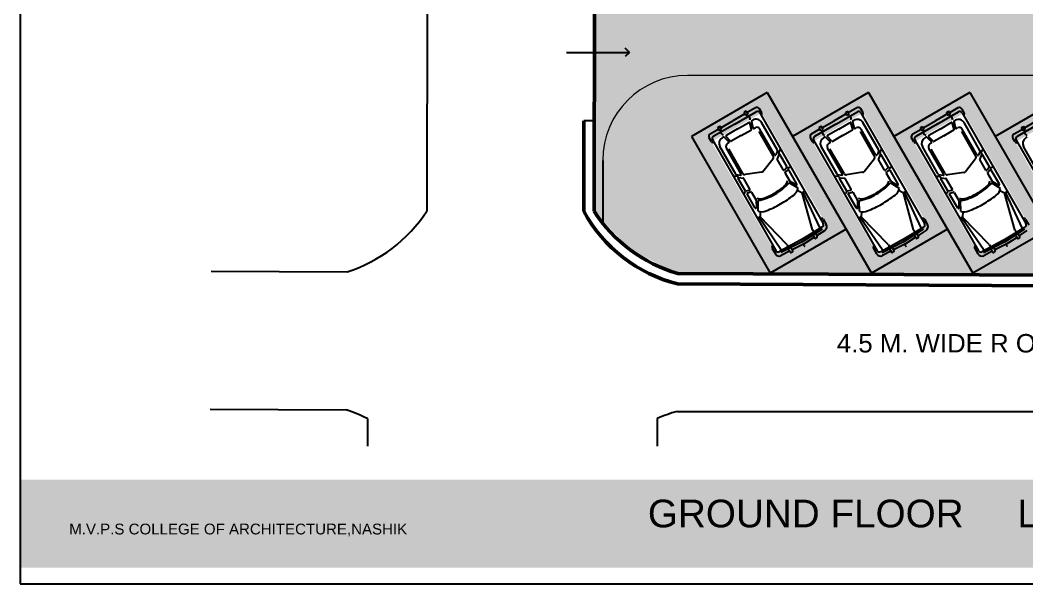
# Model space of a CAD drawing. Header units: millimetres. Extents: x 1521 to 3683, y 1649 to 3322.
# Drawn here: x 1521.46 to 1548.74, y 1649.44 to 1664.71 of the extents above; entities that cross this region are included whole.
import ezdxf

# ---------------------------------------------------------------- set-up
doc = ezdxf.new("R2010")
doc.units = ezdxf.units.MM
doc.header["$LTSCALE"] = 0.1
for name, color, linetype in [('FUR', 4, 'Continuous'), ('plot', 1, 'Continuous'), ('road', 8, 'Continuous')]:
    doc.layers.add(name, color=color, linetype=linetype)
doc.layers.add('hach', color=8, linetype='Continuous', lineweight=0)
doc.layers.add('WALL', color=7, linetype='Continuous', lineweight=50)
doc.styles.add('ATTR', font='romans.shx', dxfattribs={"width": 0.8, "height": 2.52})

# ---------------------------------------------------------------- blocks, each defined once
blk = doc.blocks.new('A$C1FE45C3E')
at = {"color": 0}
for p, q in [((0, 0), (0, -44.55)), ((0, -44.55), (63.075, -44.55))]:
    blk.add_line(p, q, dxfattribs=at)

msp = doc.modelspace()

# ---------------------------------------------------------------- hatches: boundary and pattern name
at = {"lineweight": 0}
h = msp.add_hatch(dxfattribs=at)
h.set_pattern_fill('AR-HBONE', color=9, scale=0.002457, style=0)
h.set_pattern_definition([(45, (-672.83713, -128.37974), (0, 0.35305153), [0.748935395, -0.24964513]), (135, (-672.6606, -128.20322), (0, 0.35305153), [0.748935395, -0.24964513])])
h.paths.add_polyline_path([(1559.3964, 1661.4029), (1560.7604, 1662.1904), (1562.4979, 1659.181), (1561.1339, 1658.3935)])
h.paths.add_polyline_path([(1558.017, 1662.1922), (1559.7545, 1659.1828), (1558.3905, 1658.3953), (1556.653, 1661.4047)])
h.paths.add_polyline_path([(1553.9095, 1661.4065), (1555.2735, 1662.194), (1557.011, 1659.1846), (1555.647, 1658.3971)])
h.paths.add_polyline_path([(1552.9036, 1658.3989), (1551.1661, 1661.4083), (1552.53, 1662.1958), (1554.2675, 1659.1864)])
h.paths.add_polyline_path([(1548.4195, 1661.4083), (1549.7835, 1662.1958), (1551.521, 1659.1864), (1550.157, 1658.3989)])
h.paths.add_polyline_path([(1545.676, 1661.4101), (1547.04, 1662.1976), (1548.7775, 1659.1882), (1547.4135, 1658.4007)])
h.paths.add_polyline_path([(1542.9326, 1661.4119), (1544.2966, 1662.1994), (1546.0341, 1659.19), (1544.6701, 1658.4025)])
h.paths.add_polyline_path([(1540.1891, 1661.4137), (1541.5531, 1662.2012), (1543.2906, 1659.1918), (1541.9266, 1658.4043)])
h.paths.add_polyline_path([(1537.0209, 1665.4837), (1537.0209, 1665.6859), (1537.0186, 1665.6859), (1537.0107, 1659.5315), (1537.9917, 1658.4874), (1539.2744, 1657.849), (1575.1792, 1657.6751), (1575.1792, 1664.8138), (1565.9533, 1664.8138), (1565.9533, 1667.4317), (1539.5809, 1667.4317), (1539.5809, 1665.4837)])
h = msp.add_hatch(color=10)
h.set_gradient(color1=(29, 147, 16), color2=(180, 244, 52), tint=0.46)
h.paths.add_polyline_path([(1521.4588, 1649.8824), (1584.5338, 1649.8824), (1584.5338, 1652.2598), (1521.4588, 1652.2598)])

# ---------------------------------------------------------------- linework, layer by layer
for p, q in [((1537.973, 1663.8375), (1537.856, 1663.9484)), ((1536.2616, 1663.8375), (1537.973, 1663.8375)), ((1537.973, 1663.8375), (1537.856, 1663.7266)), ((1537.0138, 1661.9836), (1536.7324, 1661.9836)), ((1537.2426, 1660.9115), (1537.2426, 1659.2105)), ((1539.2582, 1654.111), (1575.9059, 1654.111)), ((1530.8661, 1653.9159), (1530.8661, 1653.1745)), ((1538.7164, 1653.9159), (1538.7164, 1653.1745))]:
    msp.add_line(p, q)
at = {"layer": 'FUR'}
for p, q in [((1541.3822, 1662.3356), (1541.1529, 1662.204)), ((1541.5525, 1662.2003), (1541.4919, 1662.3059)), ((1544.1256, 1662.3338), (1543.8964, 1662.2022)), ((1544.296, 1662.1986), (1544.2354, 1662.3041)), ((1546.8691, 1662.332), (1546.6398, 1662.2004)), ((1547.0394, 1662.1968), (1546.9788, 1662.3023)), ((1540.4414, 1661.7956), (1540.7695, 1661.9839)), ((1541.0975, 1662.1722), (1540.7695, 1661.9839)), ((1540.8205, 1661.8951), (1541.4006, 1662.2281)), ((1541.1293, 1662.2451), (1541.0739, 1662.2133)), ((1541.1249, 1662.1245), (1541.0739, 1662.2133)), ((1541.1803, 1662.1563), (1541.1249, 1662.1245)), ((1541.1803, 1662.1563), (1541.1293, 1662.2451)), ((1541.2785, 1661.9823), (1541.3128, 1662.002)), ((1541.4977, 1662.2018), (1543.2182, 1659.2043)), ((1541.5401, 1662.128), (1541.554, 1662.1567)), ((1543.1849, 1661.7938), (1543.5129, 1661.9821)), ((1543.841, 1662.1704), (1543.5129, 1661.9821)), ((1543.5639, 1661.8933), (1544.144, 1662.2263)), ((1543.8728, 1662.2433), (1543.8174, 1662.2115)), ((1543.8684, 1662.1227), (1543.8174, 1662.2115)), ((1543.9238, 1662.1545), (1543.8684, 1662.1227)), ((1543.9238, 1662.1545), (1543.8728, 1662.2433)), ((1544.022, 1661.9805), (1544.0562, 1662.0002)), ((1544.2412, 1662.2), (1545.9617, 1659.2025)), ((1544.2836, 1662.1262), (1544.2975, 1662.1549)), ((1545.9283, 1661.792), (1546.2564, 1661.9803)), ((1546.5844, 1662.1686), (1546.2564, 1661.9803)), ((1546.3074, 1661.8915), (1546.8875, 1662.2245)), ((1546.6162, 1662.2415), (1546.5608, 1662.2097)), ((1546.6118, 1662.1209), (1546.5608, 1662.2097)), ((1546.6672, 1662.1527), (1546.6118, 1662.1209)), ((1546.6672, 1662.1527), (1546.6162, 1662.2415)), ((1546.7654, 1661.9787), (1546.7997, 1661.9984)), ((1546.9846, 1662.1982), (1548.7051, 1659.2007)), ((1547.027, 1662.1244), (1547.0409, 1662.1531)), ((1548.6718, 1661.7902), (1548.9998, 1661.9785)), ((1540.1568, 1661.6322), (1540.386, 1661.7638)), ((1540.8205, 1661.8951), (1540.2403, 1661.5621)), ((1540.3625, 1661.8049), (1540.4179, 1661.8367)), ((1540.4134, 1661.7161), (1540.3625, 1661.8049)), ((1540.4134, 1661.7161), (1540.4688, 1661.7479)), ((1540.4688, 1661.7479), (1540.4179, 1661.8367)), ((1540.8963, 1661.7629), (1540.5905, 1661.5874)), ((1540.8963, 1661.7629), (1541.2021, 1661.9384)), ((1540.9992, 1661.5837), (1541.2703, 1661.7393)), ((1541.2782, 1661.7591), (1541.227, 1661.9286)), ((1541.2705, 1661.9632), (1541.3149, 1661.7899)), ((1541.3399, 1661.7793), (1541.37, 1661.7966)), ((1541.9041, 1661.0569), (1541.4997, 1661.7614)), ((1541.9783, 1661.1859), (1541.5462, 1661.9388)), ((1542.9002, 1661.6304), (1543.1295, 1661.762)), ((1543.5639, 1661.8933), (1542.9838, 1661.5603)), ((1543.1059, 1661.8031), (1543.1613, 1661.8349)), ((1543.1569, 1661.7143), (1543.1059, 1661.8031)), ((1543.1569, 1661.7143), (1543.2123, 1661.7461)), ((1543.2123, 1661.7461), (1543.1613, 1661.8349)), ((1543.6398, 1661.7611), (1543.334, 1661.5856)), ((1543.6398, 1661.7611), (1543.9456, 1661.9366)), ((1543.7426, 1661.5819), (1544.0138, 1661.7375)), ((1544.0216, 1661.7573), (1543.9704, 1661.9268)), ((1544.0139, 1661.9614), (1544.0583, 1661.7881)), ((1544.0834, 1661.7775), (1544.1134, 1661.7948)), ((1544.6476, 1661.0551), (1544.2432, 1661.7596)), ((1544.7218, 1661.1841), (1544.2897, 1661.937)), ((1545.6437, 1661.6286), (1545.8729, 1661.7602)), ((1546.3074, 1661.8915), (1545.7272, 1661.5585)), ((1545.8494, 1661.8013), (1545.9048, 1661.8331)), ((1545.9003, 1661.7125), (1545.8494, 1661.8013)), ((1545.9003, 1661.7125), (1545.9557, 1661.7443)), ((1545.9557, 1661.7443), (1545.9048, 1661.8331)), ((1546.3832, 1661.7593), (1546.0774, 1661.5838)), ((1546.3832, 1661.7593), (1546.689, 1661.9348)), ((1546.4861, 1661.5801), (1546.7572, 1661.7358)), ((1546.7651, 1661.7555), (1546.7139, 1661.925)), ((1546.7574, 1661.9596), (1546.8018, 1661.7863)), ((1546.8268, 1661.7757), (1546.8569, 1661.793)), ((1547.391, 1661.0533), (1546.9866, 1661.7578)), ((1547.4652, 1661.1823), (1547.0331, 1661.9352)), ((1548.3871, 1661.6268), (1548.6164, 1661.7584)), ((1549.0508, 1661.8897), (1548.4707, 1661.5567)), ((1548.5928, 1661.7995), (1548.6482, 1661.8313)), ((1548.6438, 1661.7107), (1548.5928, 1661.7995)), ((1548.6438, 1661.7107), (1548.6992, 1661.7425)), ((1548.6992, 1661.7425), (1548.6482, 1661.8313)), ((1540.1876, 1661.4169), (1540.1271, 1661.5225)), ((1540.214, 1661.4649), (1541.9345, 1658.4675)), ((1540.5141, 1661.5435), (1540.4799, 1661.5239)), ((1540.5346, 1661.5409), (1540.6619, 1661.4151)), ((1540.707, 1661.4313), (1540.5865, 1661.5609)), ((1540.9992, 1661.5837), (1540.728, 1661.4281)), ((1541.8661, 1661.0317), (1541.4854, 1661.6948)), ((1542.9311, 1661.4151), (1542.8705, 1661.5207)), ((1542.9575, 1661.4631), (1544.678, 1658.4657)), ((1543.2576, 1661.5417), (1543.2233, 1661.5221)), ((1543.2781, 1661.5391), (1543.4054, 1661.4133)), ((1543.4505, 1661.4295), (1543.33, 1661.5591)), ((1543.7426, 1661.5819), (1543.4715, 1661.4263)), ((1544.6095, 1661.0299), (1544.2289, 1661.693)), ((1545.6746, 1661.4133), (1545.614, 1661.5189)), ((1545.7009, 1661.4614), (1547.4214, 1658.4639)), ((1546.001, 1661.5399), (1545.9668, 1661.5203)), ((1546.0215, 1661.5373), (1546.1488, 1661.4115)), ((1546.1939, 1661.4277), (1546.0734, 1661.5573)), ((1546.4861, 1661.5801), (1546.215, 1661.4245)), ((1547.353, 1661.0281), (1546.9723, 1661.6912)), ((1548.418, 1661.4115), (1548.3574, 1661.5171)), ((1548.4444, 1661.4596), (1550.1649, 1658.4621)), ((1548.7445, 1661.5381), (1548.7102, 1661.5185)), ((1540.2564, 1661.3911), (1540.2246, 1661.3936)), ((1540.8488, 1660.5376), (1540.4167, 1661.2905)), ((1540.9977, 1660.5366), (1540.5933, 1661.2411)), ((1540.6584, 1661.3881), (1540.6284, 1661.3709)), ((1541.0386, 1660.5567), (1540.658, 1661.2199)), ((1541.9794, 1661.1711), (1541.9348, 1661.0591)), ((1542.0567, 1661.2279), (1542.0211, 1661.157)), ((1542.9999, 1661.3893), (1542.968, 1661.3918)), ((1543.5923, 1660.5358), (1543.1601, 1661.2887)), ((1543.7411, 1660.5348), (1543.3367, 1661.2393)), ((1543.4019, 1661.3863), (1543.3718, 1661.3691)), ((1543.7821, 1660.555), (1543.4014, 1661.2181)), ((1544.7228, 1661.1693), (1544.6783, 1661.0573)), ((1544.8002, 1661.2261), (1544.7646, 1661.1552)), ((1545.7433, 1661.3875), (1545.7115, 1661.39)), ((1546.3357, 1660.534), (1545.9036, 1661.2869)), ((1546.4846, 1660.533), (1546.0802, 1661.2375)), ((1546.1453, 1661.3845), (1546.1153, 1661.3673)), ((1546.5255, 1660.5532), (1546.1449, 1661.2163)), ((1547.4663, 1661.1675), (1547.4217, 1661.0555)), ((1547.5436, 1661.2243), (1547.508, 1661.1534)), ((1548.4868, 1661.3857), (1548.4549, 1661.3882)), ((1549.0792, 1660.5322), (1548.647, 1661.2851)), ((1541.5831, 1660.6127), (1541.8608, 1660.9617)), ((1542.0155, 1661.0657), (1541.9703, 1660.9549)), ((1542.1379, 1660.6497), (1541.9713, 1660.9399)), ((1542.2329, 1660.7425), (1542.0461, 1661.0678)), ((1544.3266, 1660.6109), (1544.6042, 1660.9599)), ((1544.759, 1661.0639), (1544.7137, 1660.9531)), ((1544.8813, 1660.6479), (1544.7147, 1660.9381)), ((1544.9763, 1660.7407), (1544.7896, 1661.066)), ((1547.07, 1660.6091), (1547.3477, 1660.9581)), ((1547.5024, 1661.0621), (1547.4572, 1660.9513)), ((1547.6248, 1660.6461), (1547.4582, 1660.9363)), ((1547.7198, 1660.7389), (1547.5331, 1661.0642)), ((1542.231, 1660.7228), (1542.1656, 1660.647)), ((1542.2578, 1660.6566), (1542.1873, 1660.5898)), ((1542.5049, 1660.2686), (1542.2844, 1660.6527)), ((1542.3344, 1660.7442), (1542.3118, 1660.7301)), ((1544.9744, 1660.721), (1544.9091, 1660.6453)), ((1545.0012, 1660.6548), (1544.9307, 1660.588)), ((1545.2483, 1660.2668), (1545.0278, 1660.6509)), ((1545.0778, 1660.7424), (1545.0553, 1660.7283)), ((1547.7179, 1660.7192), (1547.6525, 1660.6435)), ((1547.7447, 1660.653), (1547.6742, 1660.5863)), ((1547.9918, 1660.265), (1547.7713, 1660.6491)), ((1547.8213, 1660.7406), (1547.7987, 1660.7265)), ((1540.773, 1660.4911), (1540.8522, 1660.486)), ((1540.8611, 1660.5292), (1540.9803, 1660.5112)), ((1541.1034, 1660.0941), (1540.9166, 1660.4194)), ((1540.9339, 1660.4449), (1541.0524, 1660.428)), ((1541.2314, 1660.1294), (1541.0648, 1660.4196)), ((1541.5432, 1660.5897), (1541.1017, 1660.526)), ((1542.1842, 1660.5689), (1542.3098, 1660.3502)), ((1542.3158, 1660.344), (1542.4813, 1660.2454)), ((1543.5165, 1660.4893), (1543.5957, 1660.4842)), ((1543.6045, 1660.5274), (1543.7237, 1660.5094)), ((1543.8468, 1660.0923), (1543.6601, 1660.4176)), ((1543.6773, 1660.4431), (1543.7958, 1660.4262)), ((1543.9748, 1660.1276), (1543.8082, 1660.4178)), ((1544.2866, 1660.5879), (1543.8451, 1660.5242)), ((1544.9277, 1660.5671), (1545.0532, 1660.3484)), ((1545.0593, 1660.3422), (1545.2248, 1660.2436)), ((1546.26, 1660.4875), (1546.3391, 1660.4824)), ((1546.348, 1660.5256), (1546.4672, 1660.5076)), ((1546.5903, 1660.0905), (1546.4035, 1660.4159)), ((1546.4208, 1660.4413), (1546.5393, 1660.4245)), ((1546.7183, 1660.1258), (1546.5517, 1660.416)), ((1547.0301, 1660.5861), (1546.5886, 1660.5224)), ((1547.6711, 1660.5653), (1547.7967, 1660.3466)), ((1541.1213, 1660.0858), (1541.2197, 1660.1041)), ((1542.5383, 1660.1554), (1542.2937, 1660.3037)), ((1542.5199, 1660.1023), (1542.6457, 1660.0353)), ((1542.6457, 1660.0353), (1542.7176, 1660.0766)), ((1543.8648, 1660.084), (1543.9631, 1660.1023)), ((1545.2818, 1660.1536), (1545.0372, 1660.3019)), ((1545.2633, 1660.1005), (1545.3891, 1660.0335)), ((1545.3891, 1660.0335), (1545.461, 1660.0748)), ((1546.6082, 1660.0822), (1546.7066, 1660.1005)), ((1548.0252, 1660.1518), (1547.7806, 1660.3001)), ((1547.8027, 1660.3404), (1547.9682, 1660.2418)), ((1548.0068, 1660.0987), (1548.1326, 1660.0317)), ((1548.1326, 1660.0317), (1548.2045, 1660.073)), ((1541.0507, 1660.0073), (1541.0742, 1660.0197)), ((1541.3754, 1659.6202), (1541.1549, 1660.0044)), ((1541.1649, 1660.0293), (1541.2581, 1660.0565)), ((1541.2777, 1660.0486), (1541.4033, 1659.8299)), ((1541.4056, 1659.8215), (1541.4073, 1659.6289)), ((1541.4562, 1659.5343), (1541.4515, 1659.8203)), ((1542.9236, 1659.0323), (1542.6457, 1660.0353)), ((1543.134, 1659.071), (1542.6725, 1660.0507)), ((1543.7942, 1660.0055), (1543.8177, 1660.0179)), ((1544.1188, 1659.6184), (1543.8983, 1660.0026)), ((1543.9083, 1660.0275), (1544.0016, 1660.0547)), ((1544.0212, 1660.0468), (1544.1468, 1659.8281)), ((1544.149, 1659.8197), (1544.1507, 1659.6271)), ((1544.1996, 1659.5325), (1544.195, 1659.8185)), ((1545.6671, 1659.0305), (1545.3891, 1660.0335)), ((1545.8774, 1659.0692), (1545.4159, 1660.0489)), ((1546.5376, 1660.0037), (1546.5611, 1660.0161)), ((1546.8623, 1659.6166), (1546.6418, 1660.0008)), ((1546.6518, 1660.0257), (1546.745, 1660.0529)), ((1546.7646, 1660.045), (1546.8902, 1659.8263)), ((1546.8925, 1659.8179), (1546.8942, 1659.6253)), ((1546.9431, 1659.5307), (1546.9384, 1659.8167)), ((1548.4105, 1659.0287), (1548.1326, 1660.0317)), ((1548.6209, 1659.0674), (1548.1594, 1660.0471)), ((1541.5114, 1659.5234), (1541.5058, 1659.381)), ((1541.5058, 1659.381), (1541.4339, 1659.3398)), ((1542.0921, 1658.473), (1541.479, 1659.3657)), ((1542.2317, 1658.6351), (1541.5058, 1659.381)), ((1543.1817, 1659.3409), (1543.136, 1659.3475)), ((1543.2151, 1659.3181), (1543.2997, 1659.1708)), ((1544.2492, 1659.3792), (1544.1773, 1659.338)), ((1544.8356, 1658.4712), (1544.2224, 1659.3639)), ((1544.2548, 1659.5216), (1544.2492, 1659.3792)), ((1544.9751, 1658.6333), (1544.2492, 1659.3792)), ((1545.9251, 1659.3391), (1545.8795, 1659.3457)), ((1545.9586, 1659.3163), (1546.0431, 1659.169)), ((1546.9927, 1659.3774), (1546.9208, 1659.3362)), ((1547.579, 1658.4694), (1546.9659, 1659.3621)), ((1546.9983, 1659.5198), (1546.9927, 1659.3774)), ((1547.7186, 1658.6315), (1546.9927, 1659.3774)), ((1548.6686, 1659.3373), (1548.6229, 1659.3439)), ((1548.702, 1659.3146), (1548.7866, 1659.1672)), ((1542.6209, 1658.7584), (1543.1933, 1659.1072)), ((1542.649, 1658.7093), (1543.196, 1659.0589)), ((1542.9236, 1659.0323), (1542.9617, 1658.966)), ((1543.0427, 1658.8737), (1543.2607, 1659.0125)), ((1545.3643, 1658.7566), (1545.9367, 1659.1054)), ((1545.3925, 1658.7075), (1545.9394, 1659.0571)), ((1545.6671, 1659.0305), (1545.7051, 1658.9643)), ((1545.7861, 1658.8719), (1546.0042, 1659.0107)), ((1548.1078, 1658.7548), (1548.6802, 1659.1036)), ((1548.1359, 1658.7057), (1548.6829, 1659.0553)), ((1548.4105, 1659.0287), (1548.4486, 1658.9625)), ((1548.5296, 1658.8701), (1548.7476, 1659.0089)), ((1542.6209, 1658.7584), (1542.031, 1658.44)), ((1542.649, 1658.7093), (1542.0714, 1658.4134)), ((1542.6853, 1658.6462), (1542.9739, 1658.8299)), ((1542.9374, 1658.8936), (1542.985, 1658.8108)), ((1543.006, 1658.9375), (1543.0555, 1658.8513)), ((1543.0467, 1658.8186), (1543.0176, 1658.8019)), ((1545.3643, 1658.7566), (1544.7745, 1658.4382)), ((1545.3925, 1658.7075), (1544.8148, 1658.4116)), ((1545.4287, 1658.6444), (1545.7174, 1658.8281)), ((1545.6809, 1658.8918), (1545.7284, 1658.809)), ((1545.7495, 1658.9357), (1545.799, 1658.8495)), ((1545.7901, 1658.8168), (1545.7611, 1658.8001)), ((1548.1078, 1658.7548), (1547.5179, 1658.4364)), ((1548.1359, 1658.7057), (1547.5583, 1658.4098)), ((1548.1722, 1658.6426), (1548.4609, 1658.8264)), ((1548.4243, 1658.89), (1548.4719, 1658.8072)), ((1548.4929, 1658.9339), (1548.5424, 1658.8477)), ((1548.5336, 1658.815), (1548.5045, 1658.7983)), ((1541.8351, 1658.5679), (1541.8523, 1658.6107)), ((1541.8378, 1658.5276), (1541.9224, 1658.3803)), ((1542.3086, 1658.4523), (1542.0788, 1658.3341)), ((1542.2317, 1658.6351), (1542.2697, 1658.5689)), ((1542.272, 1658.5161), (1542.3215, 1658.4299)), ((1542.3445, 1658.5533), (1542.392, 1658.4704)), ((1542.3541, 1658.4211), (1542.3832, 1658.4378)), ((1542.6853, 1658.6462), (1542.381, 1658.4896)), ((1544.5785, 1658.5661), (1544.5958, 1658.6089)), ((1544.5813, 1658.5258), (1544.6659, 1658.3785)), ((1545.0521, 1658.4505), (1544.8222, 1658.3323)), ((1544.9751, 1658.6333), (1545.0132, 1658.5671)), ((1545.0154, 1658.5143), (1545.0649, 1658.4281)), ((1545.0879, 1658.5515), (1545.1355, 1658.4686)), ((1545.0976, 1658.4193), (1545.1266, 1658.436)), ((1545.4287, 1658.6444), (1545.1245, 1658.4878)), ((1547.322, 1658.5644), (1547.3392, 1658.6071)), ((1547.3247, 1658.524), (1547.4093, 1658.3767)), ((1547.7955, 1658.4488), (1547.5657, 1658.3305)), ((1547.7186, 1658.6315), (1547.7566, 1658.5653)), ((1547.7589, 1658.5126), (1547.8084, 1658.4263)), ((1547.8314, 1658.5497), (1547.8789, 1658.4668)), ((1547.841, 1658.4175), (1547.8701, 1658.4342)), ((1548.1722, 1658.6426), (1547.8679, 1658.486))]:
    msp.add_line(p, q, dxfattribs=at)
for centre, radius, start, end in [((1541.4222, 1662.2659), 0.0804, 29.85534, 119.85535), ((1544.1656, 1662.2641), 0.0804, 29.85534, 119.85535), ((1546.9091, 1662.2623), 0.0804, 29.85534, 119.85535), ((1540.9542, 1661.9718), 0.2894, 8.00087, 29.85534), ((1541.287, 1661.9675), 0.0171, 119.85535, 194.36677), ((1541.3979, 1661.8537), 0.171, 29.85534, 119.85535), ((1541.436, 1662.1663), 0.0712, 29.85534, 119.85535), ((1541.512, 1662.1771), 0.0467, 334.16208, 29.85534), ((1543.6976, 1661.97), 0.2894, 8.00087, 29.85534), ((1544.0305, 1661.9657), 0.0171, 119.85535, 194.36677), ((1544.1413, 1661.8519), 0.171, 29.85534, 119.85535), ((1544.1795, 1662.1645), 0.0712, 29.85534, 119.85535), ((1544.2554, 1662.1753), 0.0467, 334.16208, 29.85534), ((1546.4411, 1661.9682), 0.2894, 8.00087, 29.85534), ((1546.7739, 1661.9639), 0.0171, 119.85535, 194.36677), ((1546.8848, 1661.8501), 0.171, 29.85534, 119.85535), ((1546.9229, 1662.1627), 0.0712, 29.85534, 119.85535), ((1546.9989, 1662.1735), 0.0467, 334.16208, 29.85534), ((1541.2106, 1661.9236), 0.0171, 16.80449, 119.85535), ((1541.2618, 1661.7542), 0.0171, 299.85535, 16.80449), ((1541.3314, 1661.7941), 0.0171, 194.36677, 299.85535), ((1541.4173, 1661.7141), 0.095, 29.85534, 119.85535), ((1543.9541, 1661.9218), 0.0171, 16.80449, 119.85535), ((1544.0053, 1661.7524), 0.0171, 299.85535, 16.80449), ((1544.0749, 1661.7923), 0.0171, 194.36677, 299.85535), ((1544.1607, 1661.7123), 0.095, 29.85534, 119.85535), ((1546.6975, 1661.92), 0.0171, 16.80449, 119.85535), ((1546.7487, 1661.7506), 0.0171, 299.85535, 16.80449), ((1546.8183, 1661.7905), 0.0171, 194.36677, 299.85535), ((1546.9042, 1661.7105), 0.095, 29.85534, 119.85535), ((1540.1968, 1661.5625), 0.0804, 119.85535, 209.85535), ((1540.2758, 1661.5004), 0.0712, 119.85535, 209.85535), ((1540.565, 1661.3756), 0.171, 119.85535, 209.85535), ((1540.6867, 1661.8183), 0.2894, 209.85535, 231.70984), ((1540.5226, 1661.5287), 0.0171, 45.34393, 119.85535), ((1540.599, 1661.5726), 0.0171, 119.85535, 222.90622), ((1542.9402, 1661.5607), 0.0804, 119.85535, 209.85535), ((1543.0192, 1661.4986), 0.0712, 119.85535, 209.85535), ((1543.3084, 1661.3738), 0.171, 119.85535, 209.85535), ((1543.4302, 1661.8165), 0.2894, 209.85535, 231.70984), ((1543.2661, 1661.5269), 0.0171, 45.34393, 119.85535), ((1543.3425, 1661.5708), 0.0171, 119.85535, 222.90622), ((1545.6837, 1661.5589), 0.0804, 119.85535, 209.85535), ((1545.7627, 1661.4968), 0.0712, 119.85535, 209.85535), ((1546.0519, 1661.372), 0.171, 119.85535, 209.85535), ((1546.1736, 1661.8147), 0.2894, 209.85535, 231.70984), ((1546.0095, 1661.5251), 0.0171, 45.34393, 119.85535), ((1546.0859, 1661.569), 0.0171, 119.85535, 222.90622), ((1548.4271, 1661.5571), 0.0804, 119.85535, 209.85535), ((1548.5061, 1661.495), 0.0712, 119.85535, 209.85535), ((1548.7953, 1661.3702), 0.171, 119.85535, 209.85535), ((1548.9171, 1661.8129), 0.2894, 209.85535, 231.70984), ((1540.2282, 1661.4402), 0.0467, 209.85535, 265.54862), ((1540.6757, 1661.2885), 0.095, 119.85535, 209.85535), ((1540.6499, 1661.403), 0.0171, 299.85535, 45.34393), ((1540.7195, 1661.4429), 0.0171, 222.90622, 299.85535), ((1541.9635, 1661.1774), 0.0171, 338.30899, 29.85534), ((1542.9716, 1661.4384), 0.0467, 209.85535, 265.54862), ((1543.4191, 1661.2867), 0.095, 119.85535, 209.85535), ((1543.3934, 1661.4012), 0.0171, 299.85535, 45.34393), ((1543.463, 1661.4411), 0.0171, 222.90622, 299.85535), ((1544.707, 1661.1756), 0.0171, 338.30899, 29.85534), ((1545.7151, 1661.4366), 0.0467, 209.85535, 265.54862), ((1546.1626, 1661.2849), 0.095, 119.85535, 209.85535), ((1546.1368, 1661.3994), 0.0171, 299.85535, 45.34393), ((1546.2064, 1661.4393), 0.0171, 222.90622, 299.85535), ((1547.4504, 1661.1738), 0.0171, 338.30899, 29.85534), ((1548.4585, 1661.4348), 0.0467, 209.85535, 265.54862), ((1541.8119, 1661.0006), 0.0624, 321.50041, 29.85534), ((1541.9189, 1661.0654), 0.0171, 209.85535, 338.30899), ((1541.9861, 1660.9484), 0.0171, 157.79358, 209.85535), ((1542.0979, 1661.1185), 0.0858, 153.33958, 210.64688), ((1542.0313, 1661.0593), 0.0171, 29.85534, 157.79358), ((1544.5554, 1660.9988), 0.0624, 321.50041, 29.85534), ((1544.6624, 1661.0636), 0.0171, 209.85535, 338.30899), ((1544.7295, 1660.9466), 0.0171, 157.79358, 209.85535), ((1544.8413, 1661.1167), 0.0858, 153.33958, 210.64688), ((1544.7748, 1661.0575), 0.0171, 29.85534, 157.79358), ((1547.2988, 1660.997), 0.0624, 321.50041, 29.85534), ((1547.4059, 1661.0618), 0.0171, 209.85535, 338.30899), ((1547.473, 1660.9448), 0.0171, 157.79358, 209.85535), ((1547.5848, 1661.1149), 0.0858, 153.33958, 210.64688), ((1547.5182, 1661.0557), 0.0171, 29.85534, 157.79358), ((1542.1527, 1660.6582), 0.0171, 209.85535, 319.19872), ((1542.2181, 1660.734), 0.0171, 319.19872, 29.85534), ((1542.2746, 1660.7898), 0.0704, 235.80047, 301.97298), ((1542.2695, 1660.6442), 0.0171, 29.85534, 133.45046), ((1544.8961, 1660.6564), 0.0171, 209.85535, 319.19872), ((1544.9615, 1660.7322), 0.0171, 319.19872, 29.85534), ((1545.018, 1660.788), 0.0704, 235.80047, 301.97298), ((1545.013, 1660.6424), 0.0171, 29.85534, 133.45046), ((1547.6396, 1660.6546), 0.0171, 209.85535, 319.19872), ((1547.705, 1660.7304), 0.0171, 319.19872, 29.85534), ((1547.7615, 1660.7862), 0.0704, 235.80047, 301.97298), ((1547.7565, 1660.6406), 0.0171, 29.85534, 133.45046), ((1540.8636, 1660.5461), 0.0171, 209.85535, 261.40171), ((1540.8468, 1660.4004), 0.0858, 29.06383, 86.37112), ((1540.9315, 1660.428), 0.0171, 81.91712, 209.85535), ((1540.9828, 1660.5281), 0.0171, 261.40171, 29.85534), ((1541.0928, 1660.5878), 0.0624, 209.85535, 278.21029), ((1541.05, 1660.4111), 0.0171, 29.85534, 81.91712), ((1541.5342, 1660.6515), 0.0624, 278.21029, 321.50041), ((1542.199, 1660.5774), 0.0171, 133.45046, 209.85535), ((1542.0191, 1660.3919), 0.231, 315.16213, 352.8137), ((1542.3246, 1660.3587), 0.0171, 209.85535, 239.19731), ((1543.6071, 1660.5443), 0.0171, 209.85535, 261.40171), ((1543.5902, 1660.3986), 0.0858, 29.06383, 86.37112), ((1543.6749, 1660.4262), 0.0171, 81.91712, 209.85535), ((1543.7263, 1660.5263), 0.0171, 261.40171, 29.85534), ((1543.8362, 1660.586), 0.0624, 209.85535, 278.21029), ((1543.7934, 1660.4093), 0.0171, 29.85534, 81.91712), ((1544.2777, 1660.6497), 0.0624, 278.21029, 321.50041), ((1544.9425, 1660.5756), 0.0171, 133.45046, 209.85535), ((1544.7626, 1660.3901), 0.231, 315.16213, 352.8137), ((1545.068, 1660.3569), 0.0171, 209.85535, 239.19731), ((1546.3505, 1660.5425), 0.0171, 209.85535, 261.40171), ((1546.3337, 1660.3968), 0.0858, 29.06383, 86.37112), ((1546.4184, 1660.4244), 0.0171, 81.91712, 209.85535), ((1546.4697, 1660.5245), 0.0171, 261.40171, 29.85534), ((1546.5797, 1660.5842), 0.0624, 209.85535, 278.21029), ((1546.5369, 1660.4075), 0.0171, 29.85534, 81.91712), ((1547.0211, 1660.6479), 0.0624, 278.21029, 321.50041), ((1547.6859, 1660.5738), 0.0171, 133.45046, 209.85535), ((1547.506, 1660.3883), 0.231, 315.16213, 352.8137), ((1547.8115, 1660.3551), 0.0171, 209.85535, 239.19731), ((1541.0414, 1660.082), 0.0704, 297.73772, 3.91021), ((1541.1182, 1660.1026), 0.0171, 209.85535, 280.51198), ((1541.2166, 1660.1209), 0.0171, 280.51198, 29.85534), ((1541.0822, 1661.4391), 1.6358, 299.85535, 312.2908), ((1541.1423, 1661.3343), 1.5452, 299.85535, 318.16905), ((1542.2084, 1660.2402), 0.3406, 308.4162, 345.58342), ((1542.4901, 1660.26), 0.0171, 239.19731, 29.85534), ((1543.7849, 1660.0802), 0.0704, 297.73772, 3.91021), ((1543.8616, 1660.1008), 0.0171, 209.85535, 280.51198), ((1543.96, 1660.1191), 0.0171, 280.51198, 29.85534), ((1543.8257, 1661.4373), 1.6358, 299.85535, 312.2908), ((1543.8858, 1661.3325), 1.5452, 299.85535, 318.16905), ((1544.9519, 1660.2384), 0.3406, 308.4162, 345.58342), ((1545.2335, 1660.2582), 0.0171, 239.19731, 29.85534), ((1546.5283, 1660.0784), 0.0704, 297.73772, 3.91021), ((1546.6051, 1660.099), 0.0171, 209.85535, 280.51198), ((1546.7035, 1660.1173), 0.0171, 280.51198, 29.85534), ((1546.5691, 1661.4355), 1.6358, 299.85535, 312.2908), ((1546.6293, 1661.3307), 1.5452, 299.85535, 318.16905), ((1547.6954, 1660.2366), 0.3406, 308.4162, 345.58342), ((1547.977, 1660.2565), 0.0171, 239.19731, 29.85534), ((1541.1697, 1660.0129), 0.0171, 106.26023, 209.85535), ((1541.2629, 1660.0401), 0.0171, 29.85534, 106.26023), ((1541.3885, 1659.8214), 0.0171, 0.51337, 29.85534), ((1541.5139, 1660.1019), 0.231, 246.89701, 284.54859), ((1541.1423, 1661.3343), 1.5452, 281.54164, 299.85535), ((1541.0822, 1661.4391), 1.6358, 287.4199, 299.85535), ((1540.6223, 1662.2403), 2.8932, 299.85535, 308.4162), ((1543.9131, 1660.0111), 0.0171, 106.26023, 209.85535), ((1544.0064, 1660.0383), 0.0171, 29.85534, 106.26023), ((1544.1319, 1659.8196), 0.0171, 0.51337, 29.85534), ((1544.2573, 1660.1001), 0.231, 246.89701, 284.54859), ((1543.8858, 1661.3325), 1.5452, 281.54164, 299.85535), ((1543.8257, 1661.4373), 1.6358, 287.4199, 299.85535), ((1543.3658, 1662.2385), 2.8932, 299.85535, 308.4162), ((1546.6566, 1660.0093), 0.0171, 106.26023, 209.85535), ((1546.7498, 1660.0365), 0.0171, 29.85534, 106.26023), ((1546.8754, 1659.8178), 0.0171, 0.51337, 29.85534), ((1547.0008, 1660.0983), 0.231, 246.89701, 284.54859), ((1546.6293, 1661.3307), 1.5452, 281.54164, 299.85535), ((1546.5691, 1661.4355), 1.6358, 287.4199, 299.85535), ((1546.1092, 1662.2367), 2.8932, 299.85535, 308.4162), ((1541.3902, 1659.6287), 0.0171, 209.85535, 0.51337), ((1541.5493, 1659.8619), 0.3406, 254.12726, 291.29453), ((1540.6223, 1662.2403), 2.8932, 291.29453, 299.85535), ((1544.1337, 1659.6269), 0.0171, 209.85535, 0.51337), ((1544.2928, 1659.8601), 0.3406, 254.12726, 291.29453), ((1543.3658, 1662.2385), 2.8932, 291.29453, 299.85535), ((1546.8771, 1659.6251), 0.0171, 209.85535, 0.51337), ((1547.0362, 1659.8583), 0.3406, 254.12726, 291.29453), ((1546.1092, 1662.2367), 2.8932, 291.29453, 299.85535), ((1543.175, 1659.2951), 0.0462, 29.85534, 81.70137), ((1545.9185, 1659.2933), 0.0462, 29.85534, 81.70137), ((1548.6619, 1659.2915), 0.0462, 29.85534, 81.70137), ((1543.1559, 1659.1686), 0.0719, 301.35171, 29.85534), ((1543.1973, 1659.1121), 0.118, 302.48087, 29.85534), ((1545.8993, 1659.1668), 0.0719, 301.35171, 29.85534), ((1545.9408, 1659.1103), 0.118, 302.48087, 29.85534), ((1548.6428, 1659.165), 0.0719, 301.35171, 29.85534), ((1543.0057, 1658.8227), 0.0239, 209.85535, 299.85535), ((1543.0348, 1658.8394), 0.0239, 299.85535, 29.85534), ((1545.7492, 1658.8209), 0.0239, 209.85535, 299.85535), ((1545.7782, 1658.8376), 0.0239, 299.85535, 29.85534), ((1548.4926, 1658.8191), 0.0239, 209.85535, 299.85535), ((1548.5217, 1658.8358), 0.0239, 299.85535, 29.85534), ((1541.8779, 1658.5506), 0.0462, 158.00932, 209.85535), ((1541.9969, 1658.5033), 0.0719, 209.85535, 298.35899), ((1542.3713, 1658.4585), 0.0239, 299.85535, 29.85534), ((1544.6214, 1658.5488), 0.0462, 158.00932, 209.85535), ((1544.7403, 1658.5015), 0.0719, 209.85535, 298.35899), ((1545.1147, 1658.4567), 0.0239, 299.85535, 29.85534), ((1547.3648, 1658.547), 0.0462, 158.00932, 209.85535), ((1547.4838, 1658.4997), 0.0719, 209.85535, 298.35899), ((1547.8582, 1658.4549), 0.0239, 299.85535, 29.85534), ((1542.0248, 1658.439), 0.118, 209.85535, 297.22982), ((1542.3422, 1658.4418), 0.0239, 209.85535, 299.85535), ((1544.7682, 1658.4372), 0.118, 209.85535, 297.22982), ((1545.0857, 1658.44), 0.0239, 209.85535, 299.85535), ((1547.5117, 1658.4354), 0.118, 209.85535, 297.22982), ((1547.8291, 1658.4382), 0.0239, 209.85535, 299.85535)]:
    msp.add_arc(centre, radius, start, end, dxfattribs=at)
at = {"layer": 'hach', "color": 251, "true_color": 0x666666}
msp.add_line((1561.1494, 1663.2115), (1539.5426, 1663.2115), dxfattribs=at)
msp.add_arc((1539.5426, 1660.9115), 2.3, 90, 180, dxfattribs=at)
at = {"layer": 'plot', "color": 24}
for p, q in [((1532.5159, 1688.212), (1532.479, 1659.5374)), ((1526.631, 1657.9103), (1530.3154, 1657.8924)), ((1526.6104, 1654.1723), (1530.297, 1654.1544))]:
    msp.add_line(p, q, dxfattribs=at)
for centre, radius, start, end in [((1529.0819, 1661.7604), 4.0599, 287.68862, 326.80039), ((1528.9529, 1650.1499), 4.224, 63.06899, 71.44616), ((1540.3596, 1650.2034), 4.0599, 105.74118, 113.87443)]:
    msp.add_arc(centre, radius, start, end, dxfattribs=at)
at = {"layer": 'road'}
for p, q in [((1541.7027, 1662.7494), (1539.6458, 1661.5619)), ((1541.7027, 1662.7494), (1544.5268, 1657.8579)), ((1544.4461, 1662.7476), (1542.3893, 1661.5601)), ((1544.4461, 1662.7476), (1547.2702, 1657.8561)), ((1547.1896, 1662.7458), (1545.1327, 1661.5583)), ((1547.1896, 1662.7458), (1550.0137, 1657.8543)), ((1549.933, 1662.744), (1547.8762, 1661.5565)), ((1539.6458, 1661.5619), (1541.7833, 1657.8597)), ((1543.8402, 1659.0472), (1541.7833, 1657.8597)), ((1546.5836, 1659.0454), (1544.5268, 1657.8579)), ((1549.3271, 1659.0436), (1547.2702, 1657.8561))]:
    msp.add_line(p, q, dxfattribs=at)
at = {"layer": 'WALL', "color": 24}
for p, q in [((1537.0468, 1687.61), (1537.0107, 1659.5315)), ((1536.7324, 1661.9836), (1536.7302, 1659.5319)), ((1539.2744, 1657.849), (1575.9059, 1657.6716)), ((1539.273, 1657.5665), (1575.9046, 1657.389))]:
    msp.add_line(p, q, dxfattribs=at)
for centre, radius, start, end in [((1540.2433, 1661.4532), 4.006, 208.65928, 255.9821), ((1540.4136, 1661.7458), 4.0599, 213.05224, 253.70366)]:
    msp.add_arc(centre, radius, start, end, dxfattribs=at)

# ---------------------------------------------------------------- block references
msp.add_blockref('A$C1FE45C3E', (1521.4588, 1693.9912))

# ---------------------------------------------------------------- texts
at = {"attachment_point": 1}
for s, insert, char_height, width in [('{\\f@Arial Unicode MS|b0|i0|c0|p34; 4.5 M. WIDE R O A D}', (1543.3924, 1656.2081), 0.5, 33.946729), ('{\\f@Arial Unicode MS|b0|i0|c0|p34;\\C255;\\c16777215;GROUND FLOOR     LANDSCAPE PLAN}', (1538.4665, 1651.7217), 0.75, 22.631153), ('{\\f@Arial Unicode MS|b0|i0|c0|p34;\\C255;\\c16777215;M.V.P.S COLLEGE OF ARCHITECTURE,NASHIK}', (1522.7886, 1651.0721), 0.292034, 33.0453)]:
    msp.add_mtext(s, dxfattribs=dict(at, insert=insert, char_height=char_height, width=width))
at = {"layer": 'FUR', "style": 'ATTR', "oblique": -180, "text_generation_flag": 4, "width": 0.8, "flags": 9}
for p in [(1542.6853, 1658.6462), (1545.4287, 1658.6444), (1548.1722, 1658.6426)]:
    msp.add_attdef('ESTCODE', p, '', height=0.0139, rotation=299.85535, dxfattribs=at)

doc.saveas('drawing.dxf')
